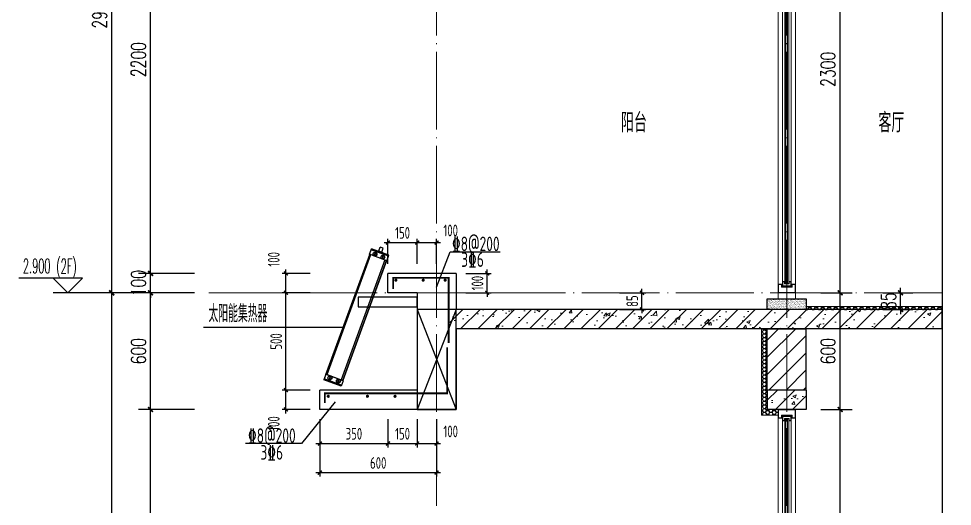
# Model space of a CAD drawing. Extents: x -1712635 to -854203, y -534641 to -21985.
# Drawn here: x -998730 to -993931, y -162089 to -159580 of the extents above; entities that cross this region are included whole.
import ezdxf

# ---------------------------------------------------------------- set-up
doc = ezdxf.new("R2010")
doc.units = 0
doc.header["$LTSCALE"] = 1000
doc.linetypes.add('DOTE', pattern=[2.42, 2, -0.2, 0.02, -0.2])
doc.layers.get('0').update_dxf_attribs({"linetype": 'CONTINUOUS'})
doc.layers.get('Defpoints').update_dxf_attribs({"linetype": 'CONTINUOUS'})
for name, color, linetype in [('DIM', 2, 'CONTINUOUS'), ('DIM_ELEV', 3, 'CONTINUOUS'), ('DIM_IDEN', 67, 'CONTINUOUS'), ('DIM_SYMB', 3, 'CONTINUOUS'), ('PUB_DIM', 3, 'CONTINUOUS'), ('PUB_TEXT', 2, 'CONTINUOUS'), ('REIN', 6, 'CONTINUOUS'), ('S-大样-砼线', 7, 'CONTINUOUS'), ('S-引出线', 40, 'CONTINUOUS'), ('TEXT', 2, 'CONTINUOUS'), ('WALL', 2, 'CONTINUOUS'), ('实线层', 7, 'CONTINUOUS'), ('立面-看线', 251, 'CONTINUOUS')]:
    doc.layers.add(name, color=color, linetype=linetype)
for name, color, linetype, lineweight in [('DOTE', 19, 'DOTE', 9), ('PUB_HATCH', 8, 'CONTINUOUS', 9), ('S_WINDOW', 144, 'CONTINUOUS', 15), ('细细', 250, 'CONTINUOUS', 0)]:
    doc.layers.add(name, color=color, linetype=linetype, lineweight=lineweight)
doc.styles.add('_TCH_DIM', font='SIMPLEX.shx', dxfattribs={"width": 0.7, "bigfont": 'GBCBIG.shx'})
doc.styles.add('_TCH_DIM_T3', font='SIMPLEX', dxfattribs={"width": 0.705882, "bigfont": 'GBCBIG'})
doc.styles.add('DIM_FONT_T3', font='SIMPLEX', dxfattribs={"width": 0.705882, "bigfont": 'GBCBIG'})
doc.styles.add('TSSD_DIMENSION', font='Tssdeng.shx', dxfattribs={"width": 0.7, "bigfont": 'tssdchn.shx'})
doc.styles.add('TSSD_REIN', font='tssdeng.shx', dxfattribs={"width": 0.7, "height": 300, "bigfont": 'tssdchn.shx'})
doc.dimstyles.new('_TCH_ARCH&&25', dxfattribs={"dimtxt": 74.375, "dimasz": 25, "dimexe": 62.5, "dimexo": 75, "dimgap": 25, "dimtad": 1, "dimdec": 0, "dimzin": 0, "dimdsep": 46, "dimtxsty": '_TCH_DIM_T3', "dimblk": 'ARCHTICK', "dimcen": 0.09, "dimclrt": 7, "dimazin": 0, "dimtfac": 1, "dimtdec": 0, "dimtix": 1, "dimtmove": 2, "dimatfit": 3, "dimldrblk": 'ARCHTICK', "dimfxl": 0, "dimtolj": 1, "dimtzin": 0, "dimarcsym": 0})
doc.dimstyles.new('TSSD_20_20', dxfattribs={"dimtxt": 60, "dimasz": 20, "dimexe": 20, "dimexo": 50, "dimgap": 20, "dimtad": 1, "dimdec": 0, "dimzin": 0, "dimdsep": 46, "dimtxsty": 'TSSD_DIMENSION', "dimblk": 'ARCHTICK', "dimblk1": 'ARCHTICK', "dimblk2": 'ARCHTICK', "dimcen": 0, "dimdle": 20, "dimclrt": 7, "dimadec": 0, "dimazin": 0, "dimtfac": 1, "dimtdec": 0, "dimtix": 1, "dimtmove": 2, "dimatfit": 3, "dimfxl": 0, "dimtolj": 1, "dimtzin": 0, "dimarcsym": 0})
pattern_1 = [(315, (145053.3697, 680712.4302), (-1.76776695, -1.76776695), []), (315, (145054.5482, 680712.4302), (-1.76776695, -1.76776695), [])]
pattern_2 = [(315, (145053.3697, 678374.192), (-1.76776695, -1.76776695), []), (315, (145054.5482, 678374.192), (-1.76776695, -1.76776695), [])]
pattern_3 = [(45, (-1569657.01, 4552.52), (-44.194174, 44.194174), []), (50, (-1569657.01, 4552.52), (179.315046, -15.688034), [18.75, -206.25]), (355, (-1569657.01, 4552.52), (-34.687833, 188.048033), [15, -165]), (100.4514, (-1569642.07, 4551.21), (144.627345, 172.359886), [15.93505, -175.28553]), (46.1842, (-1569657, 4602.52), (266.81026, -41.37975), [28.125, -309.375]), (96.6356, (-1569634.78, 4599.07), (233.66568, 243.52947), [23.90257, -262.92825]), (351.1842, (-1569657, 4602.52), (233.66549, 243.52965), [22.5, -247.5]), (21, (-1569632.01, 4590.02), (149.226763, -100.654723), [18.75, -206.25]), (326, (-1569632.01, 4590.02), (60.828833, 181.28751), [15, -165]), (71.4514, (-1569619.58, 4581.63), (210.055657, 80.632624), [15.93505, -175.28553]), (37.5, (-1569657.01, 4552.52), (3.039964, 83.2234635), [0, -163, 0, -167.5, 0, -165.625]), (7.5, (-1569657.01, 4552.52), (65.767384, 98.602928), [0, -95.5, 0, -159.25, 0, -63.125]), (327.5, (-1569712.76, 4552.52), (133.455609, -5.638718), [0, -62.5, 0, -195, 0, -258.75]), (317.5, (-1569737.76, 4552.52), (145.796542, 25.026246), [0, -81.25, 0, -129.5, 0, -183.75])]

# ---------------------------------------------------------------- blocks, each defined once
blk = doc.blocks.new('afzdfsregf')
at = {"layer": '细细'}
h = blk.add_hatch(dxfattribs=at)
h.set_pattern_fill('金属', color=256, style=0)
h.set_pattern_definition(pattern_1)
h.paths.add_polyline_path([(221063.8, 608913.8), (221043.8, 608913.8), (221043.8, 608927.3), (220993.8, 608927.3), (220993.8, 608913.8), (220973.8, 608913.8), (220973.8, 608958.8), (221063.8, 608958.8)])
h.paths.add_polyline_path([(221045.8, 608929.3), (221045.8, 608915.8), (221061.8, 608915.8), (221061.8, 608956.8), (220975.8, 608956.8), (220975.8, 608915.8), (220991.8, 608915.8), (220991.8, 608929.3)], flags=16)
h = blk.add_hatch(dxfattribs=at)
h.set_pattern_fill('金属', color=256, style=0)
h.set_pattern_definition(pattern_1)
h.paths.add_polyline_path([(220996.3, 608925.3), (220996.3, 608900.3), (221008.3, 608900.3), (221008.3, 608910.3), (221029.3, 608910.3), (221029.3, 608900.3), (221041.3, 608900.3), (221041.3, 608925.3)])
h.paths.add_polyline_path([(221039.3, 608923.3), (221039.3, 608902.3), (221031.3, 608902.3), (221031.3, 608912.3), (221006.3, 608912.3), (221006.3, 608902.3), (220998.3, 608902.3), (220998.3, 608923.3)], flags=16)
h = blk.add_hatch(color=256, dxfattribs=at)
edge = h.paths.add_edge_path()
edge.add_line((221023.3, 608910.3), (221023.3, 608898.3))
edge.add_arc((221018.8, 608890), 9.44, 61.5175, 118.4825)
edge.add_line((221014.3, 608898.3), (221014.3, 608910.3))
edge.add_arc((221018.8, 608918.6), 9.44, 241.5175, 298.4825)
h = blk.add_hatch(color=256, dxfattribs=at)
edge = h.paths.add_edge_path()
edge.add_line((221023.3, 606707.3), (221023.3, 606719.3))
edge.add_arc((221018.8, 606727.6), 9.44, 241.5175, 298.4825, ccw=False)
edge.add_line((221014.3, 606719.3), (221014.3, 606707.3))
edge.add_arc((221018.8, 606699), 9.44, 61.5175, 118.4825, ccw=False)
h = blk.add_hatch(dxfattribs=at)
h.set_pattern_fill('金属', color=256, style=0)
h.set_pattern_definition(pattern_2)
h.paths.add_polyline_path([(221063.8, 606703.8), (221043.8, 606703.8), (221043.8, 606690.3), (220993.8, 606690.3), (220993.8, 606703.8), (220973.8, 606703.8), (220973.8, 606658.8), (221063.8, 606658.8)])
h.paths.add_polyline_path([(221045.8, 606688.3), (221045.8, 606701.8), (221061.8, 606701.8), (221061.8, 606660.8), (220975.8, 606660.8), (220975.8, 606701.8), (220991.8, 606701.8), (220991.8, 606688.3)], flags=16)
h = blk.add_hatch(dxfattribs=at)
h.set_pattern_fill('金属', color=256, style=0)
h.set_pattern_definition(pattern_2)
h.paths.add_polyline_path([(220996.3, 606692.3), (220996.3, 606717.3), (221008.3, 606717.3), (221008.3, 606707.3), (221029.3, 606707.3), (221029.3, 606717.3), (221041.3, 606717.3), (221041.3, 606692.3)])
h.paths.add_polyline_path([(221039.3, 606694.3), (221039.3, 606715.3), (221031.3, 606715.3), (221031.3, 606705.3), (221006.3, 606705.3), (221006.3, 606715.3), (220998.3, 606715.3), (220998.3, 606694.3)], flags=16)
at = {"layer": 'S_WINDOW'}
for p, q in [((220973.8, 606703.8), (220973.8, 608913.8)), ((220996.3, 606717.3), (220996.3, 608900.3)), ((221041.3, 606717.3), (221041.3, 608900.3)), ((221063.8, 606703.8), (221063.8, 608913.8))]:
    blk.add_line(p, q, dxfattribs=at)
for points in [[(220973.8, 608958.8), (220973.8, 608913.8), (220993.8, 608913.8), (220993.8, 608927.3), (221043.8, 608927.3), (221043.8, 608913.8), (221063.8, 608913.8), (221063.8, 608958.8)], [(220975.8, 608956.8), (220975.8, 608915.8), (220991.8, 608915.8), (220991.8, 608929.3), (221045.8, 608929.3), (221045.8, 608915.8), (221061.8, 608915.8), (221061.8, 608956.8)], [(220996.3, 608925.3), (220996.3, 608900.3), (221008.3, 608900.3), (221008.3, 608910.3), (221029.3, 608910.3), (221029.3, 608900.3), (221041.3, 608900.3), (221041.3, 608925.3)], [(220998.3, 608923.3), (220998.3, 608902.3), (221006.3, 608902.3), (221006.3, 608912.3), (221031.3, 608912.3), (221031.3, 608902.3), (221039.3, 608902.3), (221039.3, 608923.3)], [(220973.8, 606658.8), (220973.8, 606703.8), (220993.8, 606703.8), (220993.8, 606690.3), (221043.8, 606690.3), (221043.8, 606703.8), (221063.8, 606703.8), (221063.8, 606658.8)], [(220975.8, 606660.8), (220975.8, 606701.8), (220991.8, 606701.8), (220991.8, 606688.3), (221045.8, 606688.3), (221045.8, 606701.8), (221061.8, 606701.8), (221061.8, 606660.8)], [(220996.3, 606692.3), (220996.3, 606717.3), (221008.3, 606717.3), (221008.3, 606707.3), (221029.3, 606707.3), (221029.3, 606717.3), (221041.3, 606717.3), (221041.3, 606692.3)], [(220998.3, 606694.3), (220998.3, 606715.3), (221006.3, 606715.3), (221006.3, 606705.3), (221031.3, 606705.3), (221031.3, 606715.3), (221039.3, 606715.3), (221039.3, 606694.3)]]:
    blk.add_lwpolyline(points, close=True, dxfattribs=at)
at = {"layer": '细细'}
for points in [[(221008.3, 608900.3), (221008.3, 606717.3)], [(221014.3, 606719.3), (221014.3, 608910.3)], [(221023.3, 606719.3), (221023.3, 608910.3)], [(221029.3, 608900.3), (221029.3, 606717.3)]]:
    blk.add_lwpolyline(points, dxfattribs=at)
for points in [[(221023.3, 608910.3), (221023.3, 608898.3, 0.253805), (221014.3, 608898.3), (221014.3, 608910.3, 0.253805)], [(221023.3, 606707.3), (221023.3, 606719.3, -0.253805), (221014.3, 606719.3), (221014.3, 606707.3, -0.253805)]]:
    blk.add_lwpolyline(points, format="xyb", close=True, dxfattribs=at)
blk = doc.blocks.new('_ArchTick')
at = {"color": 0, "const_width": 0.35}
blk.add_lwpolyline([(-0.5, -0.5), (0.5, 0.5)], dxfattribs=at)
blk = doc.blocks.new('*D2858')
at = {"layer": 'Defpoints', "color": 0}
for p in [(-994681.8, -161590.5), (-994507.9, -161590.5), (-994681.8, -163890.5)]:
    blk.add_point(p, dxfattribs=at)
at = {"layer": 'PUB_DIM', "color": 0, "lineweight": -2}
for p, q in [((-994606.8, -161590.5), (-994445.4, -161590.5)), ((-994507.9, -163890.5), (-994507.9, -161590.5)), ((-994606.8, -163890.5), (-994445.4, -163890.5))]:
    blk.add_line(p, q, dxfattribs=at)
at = {"layer": 'PUB_DIM', "color": 0, "lineweight": -2, "xscale": 25, "yscale": 25, "zscale": 25}
for p, rotation in [((-994507.9, -161590.5), 90), ((-994507.9, -163890.5), 270)]:
    blk.add_blockref('_ArchTick', p, dxfattribs=dict(at, rotation=rotation))
at = {"layer": 'PUB_DIM', "color": 7, "insert": (-994570, -162740.5), "char_height": 74.38, "attachment_point": 5, "rotation": 90, "style": '_TCH_DIM_T3'}
blk.add_mtext('\\A1;2300', dxfattribs=at)
blk = doc.blocks.new('*D2862')
at = {"layer": 'Defpoints', "color": 0}
for p in [(-998052, -161590.5), (-997752, -161590.5), (-997752, -163290.5)]:
    blk.add_point(p, dxfattribs=at)
at = {"layer": 'PUB_DIM', "color": 0, "lineweight": -2}
for p, q in [((-997827, -161590.5), (-998114.5, -161590.5)), ((-998052, -163290.5), (-998052, -161590.5)), ((-997827, -163290.5), (-998114.5, -163290.5))]:
    blk.add_line(p, q, dxfattribs=at)
at = {"layer": 'PUB_DIM', "color": 0, "lineweight": -2, "xscale": 25, "yscale": 25, "zscale": 25}
for p, rotation in [((-998052, -161590.5), 90), ((-998052, -163290.5), 270)]:
    blk.add_blockref('_ArchTick', p, dxfattribs=dict(at, rotation=rotation))
at = {"layer": 'PUB_DIM', "color": 7, "insert": (-998114.2, -162440.5), "char_height": 74.38, "attachment_point": 5, "rotation": 90, "style": '_TCH_DIM_T3'}
blk.add_mtext('\\A1;1700', dxfattribs=at)
blk = doc.blocks.new('*D2864')
at = {"layer": 'Defpoints', "color": 0}
for p in [(-998252, -160990.5), (-997752, -160990.5), (-997752, -163890.5)]:
    blk.add_point(p, dxfattribs=at)
at = {"layer": 'PUB_DIM', "color": 0, "lineweight": -2}
for p, q in [((-997827, -160990.5), (-998314.5, -160990.5)), ((-998252, -163890.5), (-998252, -160990.5)), ((-997827, -163890.5), (-998314.5, -163890.5))]:
    blk.add_line(p, q, dxfattribs=at)
at = {"layer": 'PUB_DIM', "color": 0, "lineweight": -2, "xscale": 25, "yscale": 25, "zscale": 25}
for p, rotation in [((-998252, -160990.5), 90), ((-998252, -163890.5), 270)]:
    blk.add_blockref('_ArchTick', p, dxfattribs=dict(at, rotation=rotation))
at = {"layer": 'PUB_DIM', "color": 7, "insert": (-998314.2, -162440.5), "char_height": 74.38, "attachment_point": 5, "rotation": 90, "style": '_TCH_DIM_T3'}
blk.add_mtext('\\A1;2900', dxfattribs=at)
blk = doc.blocks.new('A$C01192DFB')
at = {"layer": '实线层', "color": 5}
for p, q in [((-245.2, 221), (-235.1, 248.7)), ((-244.8, 220.8), (-234.5, 249)), ((-146.5, 211.5), (-236.8, 244.3)), ((-146.9, 212), (-236.2, 244.4)), ((-235.1, 248.7), (-234.7, 248.5)), ((-145.3, 216.4), (-234.6, 248.9)), ((-145.2, 216.5), (-234.5, 249)), ((-196.4, 238.3), (-189.3, 257.6)), ((-174.3, 252.1), (-189.3, 257.6)), ((-181.3, 232.8), (-174.3, 252.1)), ((-468.5, -396.9), (-243.8, 220.5)), ((-243.5, 220.4), (-468.2, -397)), ((-467.7, -397.2), (-243, 220.2)), ((-240, 219.1), (-464.7, -398.3)), ((-239.5, 218.9), (-464.2, -398.5)), ((-166, 192.2), (-390.7, -425.2)), ((-165.7, 192), (-390.4, -425.3)), ((-155, 188.2), (-245.2, 221)), ((-219.7, 220.8), (-218.7, 223.5)), ((-217.8, 218.6), (-219.7, 220.8)), ((-219.4, 214.4), (-214.3, 228.2)), ((-218.7, 223.5), (-215.9, 224)), ((-215, 219.1), (-217.8, 218.6)), ((-215.9, 224), (-214, 221.8)), ((-214, 221.8), (-215, 219.1)), ((-196.4, 238.3), (-203, 237.5)), ((-176.7, 228), (-203, 237.5)), ((-196.4, 238.3), (-181.3, 232.8)), ((-181.3, 232.8), (-176.7, 228)), ((-179.3, 206.1), (-178.4, 208.8)), ((-177.5, 203.9), (-179.3, 206.1)), ((-179, 199.7), (-174, 213.5)), ((-178.4, 208.8), (-175.5, 209.3)), ((-174.6, 204.4), (-177.5, 203.9)), ((-175.5, 209.3), (-173.7, 207.1)), ((-173.7, 207.1), (-174.6, 204.4)), ((-155.5, 188.3), (-145.2, 216.5)), ((-155, 188.2), (-144.9, 215.9)), ((-144.9, 215.9), (-145.4, 216)), ((-381.9, -428.4), (-157.2, 189)), ((-156.8, 188.8), (-381.5, -428.6)), ((-381.1, -428.7), (-156.4, 188.7)), ((-469.9, -396.4), (-480, -424.1)), ((-480, -424.1), (-479.6, -424.3)), ((-469.5, -396.6), (-479.7, -424.8)), ((-390.4, -457.1), (-479.7, -424.6)), ((-390.5, -457.2), (-479.7, -424.8)), ((-388.2, -452.5), (-478.4, -419.7)), ((-388.8, -452.7), (-478.1, -420.2)), ((-379.7, -429.2), (-469.9, -396.4)), ((-379.7, -429.2), (-468, -397.1)), ((-450.2, -412.7), (-451.2, -415.4)), ((-451.2, -415.4), (-449.4, -417.6)), ((-445.9, -408), (-450.9, -421.8)), ((-447.4, -412.2), (-450.2, -412.7)), ((-449.4, -417.6), (-446.5, -417.1)), ((-445.5, -414.4), (-447.4, -412.2)), ((-446.5, -417.1), (-445.5, -414.4)), ((-406.6, -428.6), (-407.6, -431.3)), ((-407.6, -431.3), (-405.7, -433.5)), ((-402.2, -423.9), (-407.2, -437.7)), ((-403.7, -428.1), (-406.6, -428.6)), ((-401.9, -430.3), (-403.7, -428.1)), ((-402.9, -433), (-401.9, -430.3)), ((-380.2, -429.1), (-390.5, -457.2)), ((-379.7, -429.2), (-389.8, -456.9)), ((-405.7, -433.5), (-402.9, -433)), ((-389.8, -456.9), (-390.3, -456.8))]:
    blk.add_line(p, q, dxfattribs=at)
for points in [[(-236.8, 244.3), (-236.7, 244.4), (-236.5, 244.5), (-236.4, 244.5), (-236.2, 244.4)], [(-146.5, 211.5), (-146.5, 211.6), (-146.6, 211.7), (-146.7, 211.9), (-146.9, 212)], [(-478.4, -419.7), (-478.4, -419.8), (-478.4, -420), (-478.2, -420.1), (-478.1, -420.2)], [(-388.2, -452.5), (-388.3, -452.6), (-388.4, -452.7), (-388.6, -452.7), (-388.8, -452.7)]]:
    blk.add_lwpolyline(points, dxfattribs=at)
blk.add_lwpolyline([(0, 0), (-302.4, 0), (-302.4, -49.7), (0, -49.7)], close=True, dxfattribs=at)
for centre, radius in [((-216.8, 221.3), 10), ((-216.8, 221.3), 9.5), ((-176.5, 206.6), 10), ((-176.5, 206.6), 9.5), ((-448.4, -414.9), 10), ((-448.4, -414.9), 9.5), ((-404.7, -430.8), 10), ((-404.7, -430.8), 9.5)]:
    blk.add_circle(centre, radius, dxfattribs=at)
for centre, start, end in [((-234.7, 248.5), 70, 160), ((-145.4, 216), 340, 70), ((-479.6, -424.3), 160, 250), ((-390.3, -456.8), 250, 340)]:
    blk.add_arc(centre, 0.5, start, end, dxfattribs=at)
blk = doc.blocks.new('*D3040')
at = {"layer": 'Defpoints', "color": 0}
for p in [(-994681.8, -160990.5), (-994507.9, -160990.5), (-994681.8, -161590.5)]:
    blk.add_point(p, dxfattribs=at)
at = {"layer": 'PUB_DIM', "color": 0, "lineweight": -2}
for p, q in [((-994606.8, -160990.5), (-994445.4, -160990.5)), ((-994507.9, -161590.5), (-994507.9, -160990.5)), ((-994606.8, -161590.5), (-994445.4, -161590.5))]:
    blk.add_line(p, q, dxfattribs=at)
at = {"layer": 'PUB_DIM', "color": 0, "lineweight": -2, "xscale": 25, "yscale": 25, "zscale": 25}
for p, rotation in [((-994507.9, -160990.5), 90), ((-994507.9, -161590.5), 270)]:
    blk.add_blockref('_ArchTick', p, dxfattribs=dict(at, rotation=rotation))
at = {"layer": 'PUB_DIM', "color": 7, "insert": (-994570, -161290.5), "char_height": 74.38, "attachment_point": 5, "rotation": 90, "style": '_TCH_DIM_T3'}
blk.add_mtext('\\A1;600', dxfattribs=at)
blk = doc.blocks.new('*D3041')
at = {"layer": 'Defpoints', "color": 0}
for p in [(-994681.8, -158690.5), (-994507.9, -158690.5), (-994681.8, -160990.5)]:
    blk.add_point(p, dxfattribs=at)
at = {"layer": 'PUB_DIM', "color": 0, "lineweight": -2}
for p, q in [((-994606.8, -158690.5), (-994445.4, -158690.5)), ((-994507.9, -160990.5), (-994507.9, -158690.5)), ((-994606.8, -160990.5), (-994445.4, -160990.5))]:
    blk.add_line(p, q, dxfattribs=at)
at = {"layer": 'PUB_DIM', "color": 0, "lineweight": -2, "xscale": 25, "yscale": 25, "zscale": 25}
for p, rotation in [((-994507.9, -158690.5), 90), ((-994507.9, -160990.5), 270)]:
    blk.add_blockref('_ArchTick', p, dxfattribs=dict(at, rotation=rotation))
at = {"layer": 'PUB_DIM', "color": 7, "insert": (-994570, -159840.5), "char_height": 74.38, "attachment_point": 5, "rotation": 90, "style": '_TCH_DIM_T3'}
blk.add_mtext('\\A1;2300', dxfattribs=at)
blk = doc.blocks.new('*D3057')
at = {"layer": 'Defpoints', "color": 0}
for p in [(-997181.8, -161590.5), (-996581.8, -161590.5), (-996581.8, -161915.6)]:
    blk.add_point(p, dxfattribs=at)
at = {"layer": 'DIM', "color": 0, "lineweight": -2}
for p, q in [((-997181.8, -161640.5), (-997181.8, -161935.6)), ((-996581.8, -161640.5), (-996581.8, -161935.6)), ((-997201.8, -161915.6), (-996561.8, -161915.6))]:
    blk.add_line(p, q, dxfattribs=at)
at = {"layer": 'DIM', "color": 0, "lineweight": -2, "xscale": 20, "yscale": 20, "zscale": 20, "rotation": 180}
blk.add_blockref('_ArchTick', (-997181.8, -161915.6), dxfattribs=at)
at = {"layer": 'DIM', "color": 0, "lineweight": -2, "xscale": 20, "yscale": 20, "zscale": 20}
blk.add_blockref('_ArchTick', (-996581.8, -161915.6), dxfattribs=at)
at = {"layer": 'DIM', "color": 7, "insert": (-996881.8, -161865.6), "char_height": 60, "attachment_point": 5, "style": 'TSSD_DIMENSION'}
blk.add_mtext('\\A1;600', dxfattribs=at)
blk = doc.blocks.new('*D3058')
at = {"layer": 'Defpoints', "color": 0}
for p in [(-997181.8, -161590.5), (-996831.8, -161590.5), (-996831.8, -161765.6)]:
    blk.add_point(p, dxfattribs=at)
at = {"layer": 'DIM', "color": 0, "lineweight": -2}
for p, q in [((-997181.8, -161640.5), (-997181.8, -161785.6)), ((-996831.8, -161640.5), (-996831.8, -161785.6)), ((-997201.8, -161765.6), (-996811.8, -161765.6))]:
    blk.add_line(p, q, dxfattribs=at)
at = {"layer": 'DIM', "color": 0, "lineweight": -2, "xscale": 20, "yscale": 20, "zscale": 20, "rotation": 180}
blk.add_blockref('_ArchTick', (-997181.8, -161765.6), dxfattribs=at)
at = {"layer": 'DIM', "color": 0, "lineweight": -2, "xscale": 20, "yscale": 20, "zscale": 20}
blk.add_blockref('_ArchTick', (-996831.8, -161765.6), dxfattribs=at)
at = {"layer": 'DIM', "color": 7, "insert": (-997006.8, -161715.6), "char_height": 60, "attachment_point": 5, "style": 'TSSD_DIMENSION'}
blk.add_mtext('\\A1;350', dxfattribs=at)
blk = doc.blocks.new('*D3059')
at = {"layer": 'Defpoints', "color": 0}
for p in [(-996831.8, -161590.5), (-996681.8, -161590.5), (-996681.8, -161765.6)]:
    blk.add_point(p, dxfattribs=at)
at = {"layer": 'DIM', "color": 0, "lineweight": -2}
for p, q in [((-996831.8, -161640.5), (-996831.8, -161785.6)), ((-996681.8, -161640.5), (-996681.8, -161785.6)), ((-996851.8, -161765.6), (-996661.8, -161765.6))]:
    blk.add_line(p, q, dxfattribs=at)
at = {"layer": 'DIM', "color": 0, "lineweight": -2, "xscale": 20, "yscale": 20, "zscale": 20, "rotation": 180}
blk.add_blockref('_ArchTick', (-996831.8, -161765.6), dxfattribs=at)
at = {"layer": 'DIM', "color": 0, "lineweight": -2, "xscale": 20, "yscale": 20, "zscale": 20}
blk.add_blockref('_ArchTick', (-996681.8, -161765.6), dxfattribs=at)
at = {"layer": 'DIM', "color": 7, "insert": (-996756.8, -161715.6), "char_height": 60, "attachment_point": 5, "style": 'TSSD_DIMENSION'}
blk.add_mtext('\\A1;150', dxfattribs=at)
blk = doc.blocks.new('*D3060')
at = {"layer": 'Defpoints', "color": 0}
for p in [(-996681.8, -161590.5), (-996581.8, -161590.5), (-996581.8, -161765.6)]:
    blk.add_point(p, dxfattribs=at)
at = {"layer": 'DIM', "color": 0, "lineweight": -2}
for p, q in [((-996681.8, -161640.5), (-996681.8, -161785.6)), ((-996581.8, -161640.5), (-996581.8, -161785.6)), ((-996701.8, -161765.6), (-996561.8, -161765.6))]:
    blk.add_line(p, q, dxfattribs=at)
at = {"layer": 'DIM', "color": 0, "lineweight": -2, "xscale": 20, "yscale": 20, "zscale": 20, "rotation": 180}
blk.add_blockref('_ArchTick', (-996681.8, -161765.6), dxfattribs=at)
at = {"layer": 'DIM', "color": 0, "lineweight": -2, "xscale": 20, "yscale": 20, "zscale": 20}
blk.add_blockref('_ArchTick', (-996581.8, -161765.6), dxfattribs=at)
at = {"layer": 'DIM', "color": 7, "insert": (-996509.4, -161703.4), "char_height": 60, "attachment_point": 5, "style": 'TSSD_DIMENSION'}
blk.add_mtext('\\A1;100', dxfattribs=at)
blk = doc.blocks.new('*D3061')
at = {"layer": 'Defpoints', "color": 0}
for p in [(-995692, -160990.5), (-995526, -160990.5), (-995692, -161075.5)]:
    blk.add_point(p, dxfattribs=at)
at = {"layer": 'DIM', "color": 0, "lineweight": -2}
for p, q in [((-995642, -160990.5), (-995506, -160990.5)), ((-995526, -160990.5), (-995526, -160970.5)), ((-995526, -161075.5), (-995526, -160990.5)), ((-995642, -161075.5), (-995506, -161075.5)), ((-995526, -161075.5), (-995526, -161095.5))]:
    blk.add_line(p, q, dxfattribs=at)
at = {"layer": 'DIM', "color": 0, "lineweight": -2, "xscale": 20, "yscale": 20, "zscale": 20}
for p, rotation in [((-995526, -160990.5), 270), ((-995526, -161075.5), 90)]:
    blk.add_blockref('_ArchTick', p, dxfattribs=dict(at, rotation=rotation))
at = {"layer": 'DIM', "color": 7, "insert": (-995576, -161033), "char_height": 60, "attachment_point": 5, "rotation": 90, "style": 'TSSD_DIMENSION'}
blk.add_mtext('\\A1;85', dxfattribs=at)
blk = doc.blocks.new('*D3062')
at = {"layer": 'Defpoints', "color": 0}
for p in [(-994362.9, -160990.5), (-994196.9, -160990.5), (-994362.9, -161075.5)]:
    blk.add_point(p, dxfattribs=at)
at = {"layer": 'PUB_DIM', "color": 0, "lineweight": -2}
for p, q in [((-994196.9, -160990.5), (-994196.9, -160965.5)), ((-994287.9, -160990.5), (-994134.4, -160990.5)), ((-994196.9, -161075.5), (-994196.9, -160990.5)), ((-994287.9, -161075.5), (-994134.4, -161075.5)), ((-994196.9, -161075.5), (-994196.9, -161100.5))]:
    blk.add_line(p, q, dxfattribs=at)
at = {"layer": 'PUB_DIM', "color": 0, "lineweight": -2, "xscale": 25, "yscale": 25, "zscale": 25}
for p, rotation in [((-994196.9, -160990.5), 270), ((-994196.9, -161075.5), 90)]:
    blk.add_blockref('_ArchTick', p, dxfattribs=dict(at, rotation=rotation))
at = {"layer": 'PUB_DIM', "color": 7, "insert": (-994259.1, -161033), "char_height": 74.38, "attachment_point": 5, "rotation": 90, "style": '_TCH_DIM_T3'}
blk.add_mtext('\\A1;85', dxfattribs=at)
blk = doc.blocks.new('*D3063')
at = {"layer": 'Defpoints', "color": 0}
for p in [(-996681.8, -160731.9), (-996831.8, -160890.5), (-996681.8, -160890.5)]:
    blk.add_point(p, dxfattribs=at)
at = {"layer": 'DIM', "color": 0, "lineweight": -2}
for p, q in [((-996831.8, -160840.5), (-996831.8, -160711.9)), ((-996681.8, -160840.5), (-996681.8, -160711.9)), ((-996851.8, -160731.9), (-996661.8, -160731.9))]:
    blk.add_line(p, q, dxfattribs=at)
at = {"layer": 'DIM', "color": 0, "lineweight": -2, "xscale": 20, "yscale": 20, "zscale": 20, "rotation": 180}
blk.add_blockref('_ArchTick', (-996831.8, -160731.9), dxfattribs=at)
at = {"layer": 'DIM', "color": 0, "lineweight": -2, "xscale": 20, "yscale": 20, "zscale": 20}
blk.add_blockref('_ArchTick', (-996681.8, -160731.9), dxfattribs=at)
at = {"layer": 'DIM', "color": 7, "insert": (-996756.8, -160681.9), "char_height": 60, "attachment_point": 5, "style": 'TSSD_DIMENSION'}
blk.add_mtext('\\A1;150', dxfattribs=at)
blk = doc.blocks.new('*D3064')
at = {"layer": 'Defpoints', "color": 0}
for p in [(-996581.8, -160731.9), (-996681.8, -160890.5), (-996581.8, -160890.5)]:
    blk.add_point(p, dxfattribs=at)
at = {"layer": 'DIM', "color": 0, "lineweight": -2}
for p, q in [((-996681.8, -160840.5), (-996681.8, -160711.9)), ((-996581.8, -160840.5), (-996581.8, -160711.9)), ((-996701.8, -160731.9), (-996561.8, -160731.9))]:
    blk.add_line(p, q, dxfattribs=at)
at = {"layer": 'DIM', "color": 0, "lineweight": -2, "xscale": 20, "yscale": 20, "zscale": 20, "rotation": 180}
blk.add_blockref('_ArchTick', (-996681.8, -160731.9), dxfattribs=at)
at = {"layer": 'DIM', "color": 0, "lineweight": -2, "xscale": 20, "yscale": 20, "zscale": 20}
blk.add_blockref('_ArchTick', (-996581.8, -160731.9), dxfattribs=at)
at = {"layer": 'DIM', "color": 7, "insert": (-996509.4, -160669.7), "char_height": 60, "attachment_point": 5, "style": 'TSSD_DIMENSION'}
blk.add_mtext('\\A1;100', dxfattribs=at)
blk = doc.blocks.new('*D3065')
at = {"layer": 'Defpoints', "color": 0}
for p in [(-996481.8, -160890.5), (-996321.8, -160890.5), (-996481.8, -160990.5)]:
    blk.add_point(p, dxfattribs=at)
at = {"layer": 'DIM', "color": 0, "lineweight": -2}
for p, q in [((-996431.8, -160890.5), (-996301.8, -160890.5)), ((-996321.8, -160890.5), (-996321.8, -160870.5)), ((-996321.8, -160990.5), (-996321.8, -160890.5)), ((-996431.8, -160990.5), (-996301.8, -160990.5)), ((-996321.8, -160990.5), (-996321.8, -161010.5))]:
    blk.add_line(p, q, dxfattribs=at)
at = {"layer": 'DIM', "color": 0, "lineweight": -2, "xscale": 20, "yscale": 20, "zscale": 20}
for p, rotation in [((-996321.8, -160890.5), 270), ((-996321.8, -160990.5), 90)]:
    blk.add_blockref('_ArchTick', p, dxfattribs=dict(at, rotation=rotation))
at = {"layer": 'DIM', "color": 7, "insert": (-996371.8, -160940.5), "char_height": 60, "attachment_point": 5, "rotation": 90, "style": 'TSSD_DIMENSION'}
blk.add_mtext('\\A1;100', dxfattribs=at)
blk = doc.blocks.new('*D3066')
at = {"layer": 'Defpoints', "color": 0}
for p in [(-997356.4, -160890.5), (-997181.8, -160890.5), (-997181.8, -160990.5)]:
    blk.add_point(p, dxfattribs=at)
at = {"layer": 'DIM', "color": 0, "lineweight": -2}
for p, q in [((-997231.8, -160890.5), (-997376.4, -160890.5)), ((-997356.4, -161010.5), (-997356.4, -160870.5)), ((-997231.8, -160990.5), (-997376.4, -160990.5))]:
    blk.add_line(p, q, dxfattribs=at)
at = {"layer": 'DIM', "color": 0, "lineweight": -2, "xscale": 20, "yscale": 20, "zscale": 20}
for p, rotation in [((-997356.4, -160890.5), 90), ((-997356.4, -160990.5), 270)]:
    blk.add_blockref('_ArchTick', p, dxfattribs=dict(at, rotation=rotation))
at = {"layer": 'DIM', "color": 7, "insert": (-997418.6, -160818.1), "char_height": 60, "attachment_point": 5, "rotation": 90, "style": 'TSSD_DIMENSION'}
blk.add_mtext('\\A1;100', dxfattribs=at)
blk = doc.blocks.new('*D3067')
at = {"layer": 'Defpoints', "color": 0}
for p in [(-997356.4, -160990.5), (-997181.8, -160990.5), (-997181.8, -161490.5)]:
    blk.add_point(p, dxfattribs=at)
at = {"layer": 'DIM', "color": 0, "lineweight": -2}
for p, q in [((-997231.8, -160990.5), (-997376.4, -160990.5)), ((-997356.4, -161510.5), (-997356.4, -160970.5)), ((-997231.8, -161490.5), (-997376.4, -161490.5))]:
    blk.add_line(p, q, dxfattribs=at)
at = {"layer": 'DIM', "color": 0, "lineweight": -2, "xscale": 20, "yscale": 20, "zscale": 20}
for p, rotation in [((-997356.4, -160990.5), 90), ((-997356.4, -161490.5), 270)]:
    blk.add_blockref('_ArchTick', p, dxfattribs=dict(at, rotation=rotation))
at = {"layer": 'DIM', "color": 7, "insert": (-997406.4, -161240.5), "char_height": 60, "attachment_point": 5, "rotation": 90, "style": 'TSSD_DIMENSION'}
blk.add_mtext('\\A1;500', dxfattribs=at)
blk = doc.blocks.new('*D3068')
at = {"layer": 'Defpoints', "color": 0}
for p in [(-997356.4, -161490.5), (-997181.8, -161490.5), (-997181.8, -161590.5)]:
    blk.add_point(p, dxfattribs=at)
at = {"layer": 'DIM', "color": 0, "lineweight": -2}
for p, q in [((-997231.8, -161490.5), (-997376.4, -161490.5)), ((-997356.4, -161610.5), (-997356.4, -161470.5)), ((-997231.8, -161590.5), (-997376.4, -161590.5))]:
    blk.add_line(p, q, dxfattribs=at)
at = {"layer": 'DIM', "color": 0, "lineweight": -2, "xscale": 20, "yscale": 20, "zscale": 20}
for p, rotation in [((-997356.4, -161490.5), 90), ((-997356.4, -161590.5), 270)]:
    blk.add_blockref('_ArchTick', p, dxfattribs=dict(at, rotation=rotation))
at = {"layer": 'DIM', "color": 7, "insert": (-997418.6, -161662.9), "char_height": 60, "attachment_point": 5, "rotation": 90, "style": 'TSSD_DIMENSION'}
blk.add_mtext('\\A1;100', dxfattribs=at)
blk = doc.blocks.new('*D3105')
at = {"layer": 'Defpoints', "color": 0}
for p in [(-998052, -160990.5), (-997752, -160990.5), (-997752, -161590.5)]:
    blk.add_point(p, dxfattribs=at)
at = {"layer": 'PUB_DIM', "color": 0, "lineweight": -2}
for p, q in [((-997827, -160990.5), (-998114.5, -160990.5)), ((-998052, -161590.5), (-998052, -160990.5)), ((-997827, -161590.5), (-998114.5, -161590.5))]:
    blk.add_line(p, q, dxfattribs=at)
at = {"layer": 'PUB_DIM', "color": 0, "lineweight": -2, "xscale": 25, "yscale": 25, "zscale": 25}
for p, rotation in [((-998052, -160990.5), 90), ((-998052, -161590.5), 270)]:
    blk.add_blockref('_ArchTick', p, dxfattribs=dict(at, rotation=rotation))
at = {"layer": 'PUB_DIM', "color": 7, "insert": (-998114.2, -161290.5), "char_height": 74.38, "attachment_point": 5, "rotation": 90, "style": '_TCH_DIM_T3'}
blk.add_mtext('\\A1;600', dxfattribs=at)
blk = doc.blocks.new('*D3106')
at = {"layer": 'Defpoints', "color": 0}
for p in [(-998052, -160890.5), (-997752, -160890.5), (-997752, -160990.5)]:
    blk.add_point(p, dxfattribs=at)
at = {"layer": 'PUB_DIM', "color": 0, "lineweight": -2}
for p, q in [((-998052, -160890.5), (-998052, -160865.5)), ((-997827, -160890.5), (-998114.5, -160890.5)), ((-998052, -160990.5), (-998052, -160890.5)), ((-997827, -160990.5), (-998114.5, -160990.5)), ((-998052, -160990.5), (-998052, -161015.5))]:
    blk.add_line(p, q, dxfattribs=at)
at = {"layer": 'PUB_DIM', "color": 0, "lineweight": -2, "xscale": 25, "yscale": 25, "zscale": 25}
for p, rotation in [((-998052, -160890.5), 270), ((-998052, -160990.5), 90)]:
    blk.add_blockref('_ArchTick', p, dxfattribs=dict(at, rotation=rotation))
at = {"layer": 'PUB_DIM', "color": 7, "insert": (-998114.2, -160940.5), "char_height": 74.38, "attachment_point": 5, "rotation": 90, "style": '_TCH_DIM_T3'}
blk.add_mtext('\\A1;100', dxfattribs=at)
blk = doc.blocks.new('*D3107')
at = {"layer": 'Defpoints', "color": 0}
for p in [(-998052, -158690.5), (-997752, -158690.5), (-997752, -160890.5)]:
    blk.add_point(p, dxfattribs=at)
at = {"layer": 'PUB_DIM', "color": 0, "lineweight": -2}
for p, q in [((-997827, -158690.5), (-998114.5, -158690.5)), ((-998052, -160890.5), (-998052, -158690.5)), ((-997827, -160890.5), (-998114.5, -160890.5))]:
    blk.add_line(p, q, dxfattribs=at)
at = {"layer": 'PUB_DIM', "color": 0, "lineweight": -2, "xscale": 25, "yscale": 25, "zscale": 25}
for p, rotation in [((-998052, -158690.5), 90), ((-998052, -160890.5), 270)]:
    blk.add_blockref('_ArchTick', p, dxfattribs=dict(at, rotation=rotation))
at = {"layer": 'PUB_DIM', "color": 7, "insert": (-998114.2, -159790.5), "char_height": 74.38, "attachment_point": 5, "rotation": 90, "style": '_TCH_DIM_T3'}
blk.add_mtext('\\A1;2200', dxfattribs=at)
blk = doc.blocks.new('*D3122')
at = {"layer": 'Defpoints', "color": 0}
for p in [(-998252, -158090.5), (-997752, -158090.5), (-997752, -160990.5)]:
    blk.add_point(p, dxfattribs=at)
at = {"layer": 'PUB_DIM', "color": 0, "lineweight": -2}
for p, q in [((-997827, -158090.5), (-998314.5, -158090.5)), ((-998252, -160990.5), (-998252, -158090.5)), ((-997827, -160990.5), (-998314.5, -160990.5))]:
    blk.add_line(p, q, dxfattribs=at)
at = {"layer": 'PUB_DIM', "color": 0, "lineweight": -2, "xscale": 25, "yscale": 25, "zscale": 25}
for p, rotation in [((-998252, -158090.5), 90), ((-998252, -160990.5), 270)]:
    blk.add_blockref('_ArchTick', p, dxfattribs=dict(at, rotation=rotation))
at = {"layer": 'PUB_DIM', "color": 7, "insert": (-998314.2, -159540.5), "char_height": 74.38, "attachment_point": 5, "rotation": 90, "style": '_TCH_DIM_T3'}
blk.add_mtext('\\A1;2900', dxfattribs=at)
blk = doc.blocks.new('A$C6EAB53B2')
at = {"layer": 'REIN'}
blk.add_lwpolyline([(818.6, 871.6, 9, 9, 0), (818.6, 929.8, 9, 9, 0), (1104.4, 929.8, 9, 9, 0), (1104.4, 595.1, 9, 9, 0)], format="xyseb", dxfattribs=at)
at = {"layer": 'REIN', "const_width": 8}
for points in [[(829.1, 917.5, 1), (837.1, 917.5, 1)], [(969.6, 917.5, 1), (977.6, 917.5, 1)], [(1082.2, 917.5, 1), (1090.2, 917.5, 1)], [(481.4, 320.3, 1), (489.4, 320.3, 1)], [(682.9, 320.3, 1), (690.9, 320.3, 1)], [(824.6, 320.3, 1), (832.6, 320.3, 1)]]:
    blk.add_lwpolyline(points, format="xyb", close=True, dxfattribs=at)
at = {"layer": 'REIN', "const_width": 9}
blk.add_lwpolyline([(467.5, 285.1), (467.5, 335.4), (1096.1, 335.4), (1096.1, 572.3)], dxfattribs=at)
at = {"layer": 'S-大样-砼线'}
for p, q in [((942.2, 767.5), (1142.2, 252.5)), ((1142.2, 767.5), (942.2, 252.5))]:
    blk.add_line(p, q, dxfattribs=at)
blk.add_lwpolyline([(1142.2, 767.5), (942.2, 767.5), (942.2, 252.5), (1142.2, 252.5)], close=True, dxfattribs=at)
at = {"layer": 'S-引出线'}
for points in [[(1042.2, 882.2), (1112.8, 1064.4), (1369.8, 1064.4)], [(521.6, 291.2), (347.8, 77.8), (59.4, 77.8)]]:
    blk.add_lwpolyline(points, dxfattribs=at)
at = {"layer": 'TEXT', "style": 'TSSD_REIN', "width": 0.7}
for s, p in [('%%1328@200', (1121, 1067)), ('3%%1326', (1168.9, 986.1)), ('%%1328@200', (72.9, 80.4)), ('3%%1326', (136.7, -5.8))]:
    blk.add_text(s, height=75, rotation=0, dxfattribs=at).set_placement(p)
blk = doc.blocks.new('20210809.02270736')
at = {"layer": 'TEXT'}
blk.add_blockref('A$C6EAB53B2', (87095.1, 66580.9), dxfattribs=at)
blk = doc.blocks.new('20210902.15310664')
at = {"layer": 'DOTE', "color": 1, "linetype": 'DOTE', "ltscale": 0.2}
for p, q in [((85057.8, -133245.9), (85057.8, -113645.9)), ((86857.8, -133245.9), (86857.8, -113645.9)), ((87656.3, -129245.9), (83887.6, -129245.9))]:
    blk.add_line(p, q, dxfattribs=at)

msp = doc.modelspace()

# ---------------------------------------------------------------- hatches: boundary and pattern name
at = {"layer": 'PUB_HATCH'}
h = msp.add_hatch(dxfattribs=at)
h.set_pattern_fill('钢筋混凝土', color=256, scale=25, style=0)
h.set_pattern_definition(pattern_3)
h.paths.add_polyline_path([(-993983.3, -161075.52), (-996481.83, -161075.52), (-996548.5, -161108.85), (-996481.83, -161175.52), (-993983.3, -161175.52)])
h = msp.add_hatch(dxfattribs=at)
h.set_pattern_fill('普通砖', color=256, scale=25, style=0)
h.set_pattern_definition([(45, (-1569657.01, 4597.395), (-44.1941915, 44.1941915), [])])
h.paths.add_polyline_path([(-994881.83, -161490.52), (-994681.83, -161490.52), (-994681.83, -161175.52), (-994881.83, -161175.52)])
h = msp.add_hatch(dxfattribs=at)
h.set_pattern_fill('钢筋混凝土', color=256, scale=25, style=0)
h.set_pattern_definition(pattern_3)
h.paths.add_polyline_path([(-994881.83, -161490.52), (-994881.83, -161590.52), (-994681.83, -161590.52), (-994681.83, -161490.52)])
at = {"layer": '立面-看线'}
h = msp.add_hatch(dxfattribs=at)
h.set_pattern_fill('碎沙', color=256, scale=4)
h.set_pattern_definition([(37.5, (-1795935.0695, -546437.4675), (-0.32000626, 9.78826475), [0, -7.7216, 0, -8.636, 0, -8.255]), (7.5, (-1795935.07, -546437.467), (8.99046566, 14.33650201), [0, -4.1656, 0, -6.9596, 0, -2.667]), (327.5, (-1795941.318, -546437.4675), (15.819847405, 0.02874369), [0, -2.54, 0, -9.144, 0, -11.938]), (317.5, (-1795941.318, -546437.467), (15.27112905, 4.45858647), [0, -1.27, 0, -5.9944, 0, -6.858])])
h.paths.add_polyline_path([(-994881.83, -161075.52), (-994681.83, -161075.52), (-994681.83, -161020.52), (-994881.83, -161020.52)])
h = msp.add_hatch(dxfattribs=at)
h.set_pattern_fill('HONEY', color=256, scale=7)
h.set_pattern_definition([(0, (-1796035.07, -546437.4675), (16.66875, 9.623705), [11.1125, -22.225]), (120, (-1796035.07, -546437.4675), (-16.66874801, 9.62370845), [11.1125, -22.225]), (60, (-1796035.07, -546437.4675), (1.99e-06, 19.24741345), [-22.225, 11.1125])])
h.paths.add_polyline_path([(-993983.3, -161060.52), (-994681.83, -161060.52), (-994681.83, -161075.52), (-993983.3, -161075.52)])
h = msp.add_hatch(dxfattribs=at)
h.set_pattern_fill('HONEY', color=256, scale=7)
h.set_pattern_definition([(0, (-1795935.07, -546437.4675), (16.66875, 9.623705), [11.1125, -22.225]), (120, (-1795935.07, -546437.4675), (-16.66874801, 9.62370845), [11.1125, -22.225]), (60, (-1795935.07, -546437.4675), (1.99e-06, 19.24741345), [-22.225, 11.1125])])
h.paths.add_polyline_path([(-994911.83, -161175.52), (-994881.83, -161175.52), (-994881.83, -161590.52), (-994826.83, -161590.52), (-994826.83, -161620.52), (-994911.83, -161620.52)])

# ---------------------------------------------------------------- linework, layer by layer
at = {"layer": 'DIM_ELEV'}
for p, q in [((-998402.02, -160915.52), (-998730.02, -160915.52)), ((-998477.02, -160990.52), (-998552.02, -160915.52)), ((-998477.02, -160990.52), (-998402.02, -160915.52)), ((-998052.02, -160990.52), (-998552.02, -160990.52))]:
    msp.add_line(p, q, dxfattribs=at)
at = {"layer": 'DIM_IDEN'}
for p, q in [((-997243.31, -161168.02), (-997780.74, -161168.02)), ((-997062.23, -161168.02), (-997243.31, -161168.02))]:
    msp.add_line(p, q, dxfattribs=at)
at = {"layer": 'DIM_SYMB'}
msp.add_lwpolyline([(-993983.3, -145970.52), (-993983.3, -155602.39), (-993930.8, -155621.5), (-994035.8, -155640.01), (-993983.3, -155658.64), (-993983.3, -165290.52)], dxfattribs=at)
at = {"layer": 'PUB_HATCH', "color": 215}
msp.add_line((-994681.83, -161060.52), (-993983.3, -161060.52), dxfattribs=at)
msp.add_lwpolyline([(-994911.83, -161175.52), (-994911.83, -161620.52), (-994826.83, -161620.52)], dxfattribs=at)
at = {"layer": 'S_WINDOW'}
msp.add_lwpolyline([(-994826.83, -160990.52), (-994736.83, -160990.52), (-994736.83, -161020.52), (-994826.83, -161020.52)], close=True, dxfattribs=at)
at = {"layer": 'WALL'}
for p, q in [((-996481.83, -160890.52), (-996831.83, -160890.52)), ((-996831.83, -160990.52), (-996831.83, -160890.52)), ((-996481.83, -160890.52), (-996481.83, -161075.52)), ((-996681.83, -160990.52), (-996831.83, -160990.52)), ((-996681.83, -160990.52), (-996681.83, -161075.52)), ((-996681.83, -161075.52), (-996681.83, -161490.52)), ((-993983.3, -161075.52), (-996481.83, -161075.52)), ((-993983.3, -161175.52), (-993983.3, -161075.52)), ((-993983.3, -161175.52), (-996481.83, -161175.52)), ((-996481.83, -161175.52), (-996481.83, -161590.52)), ((-994881.83, -161490.52), (-994881.83, -161175.52)), ((-994881.83, -161175.52), (-994681.83, -161175.52)), ((-994681.83, -161490.52), (-994681.83, -161175.52)), ((-996681.83, -161490.52), (-997181.83, -161490.52)), ((-997181.83, -161590.52), (-997181.83, -161490.52)), ((-994881.83, -161490.52), (-994881.83, -161590.52)), ((-994681.83, -161490.52), (-994881.83, -161490.52)), ((-994681.83, -161490.52), (-994681.83, -161590.52)), ((-996481.83, -161590.52), (-997181.83, -161590.52)), ((-994681.83, -161590.52), (-994881.83, -161590.52))]:
    msp.add_line(p, q, dxfattribs=at)
msp.add_lwpolyline([(-994881.83, -161020.52), (-994681.83, -161020.52), (-994681.83, -161075.52), (-994881.83, -161075.52)], close=True, dxfattribs=at)

# ---------------------------------------------------------------- block references
for name, p in [('afzdfsregf', (-1215800.59, -767649.27)), ('A$C01192DFB', (-996681.83, -161013.26)), ('afzdfsregf', (-1215800.59, -770549.27))]:
    msp.add_blockref(name, p)
at = {"layer": 'DOTE'}
msp.add_blockref('20210902.15310664', (-1081639.59, -31744.62), dxfattribs=at)
at = {"layer": 'REIN'}
msp.add_blockref('20210809.02270736', (-1084719.17, -228423.95), dxfattribs=at)

# ---------------------------------------------------------------- texts
at = {"layer": 'PUB_TEXT'}
for s, height, style, width, p in [('客厅', 100, 'TSSD_REIN', 0.7, (-994310.42, -160164.89)), ('阳台', 100, 'TSSD_REIN', 0.7, (-995633.92, -160164.89)), ('2.900', 74.375, '_TCH_DIM', 0.494118, (-998708.12, -160889.27)), ('(2F)', 74.375, '_TCH_DIM', 0.494118, (-998535.97, -160890.49)), ('太阳能集热器', 89.362, 'DIM_FONT_T3', 0.705882, (-997754.49, -161141.77))]:
    msp.add_text(s, height=height, dxfattribs=dict(at, style=style, width=width)).set_placement(p)

# ---------------------------------------------------------------- dimensions: what is measured, and where the dimension line sits
at = {"layer": 'DIM'}
for p1, p2, distance, picture, middle in [((-996831.83, -160890.52), (-996681.83, -160890.52), 158.59, '*D3063', (-996756.83, -160681.93)), ((-996481.83, -160990.52), (-996481.83, -160890.52), -160, '*D3065', (-996371.83, -160940.52)), ((-997181.83, -161490.52), (-997181.83, -160990.52), 174.61, '*D3067', (-997406.44, -161240.52)), ((-995692, -161075.52), (-995692, -160990.52), -165.96, '*D3061', (-995576.04, -161033.02)), ((-997181.83, -161590.52), (-996581.8, -161590.52), -325.06, '*D3057', (-996881.81, -161865.57)), ((-997181.83, -161590.52), (-996831.8, -161590.52), -175.06, '*D3058', (-997006.81, -161715.57)), ((-996831.8, -161590.52), (-996681.8, -161590.52), -175.06, '*D3059', (-996756.8, -161715.57))]:
    dim = msp.add_aligned_dim(p1=p1, p2=p2, distance=distance, dimstyle='TSSD_20_20', dxfattribs=at)
    dim.commit()
    dim.dimension.update_dxf_attribs({"geometry": picture, "text_midpoint": middle})
for base, p1, p2, angle, picture, middle in [((-996581.83, -160731.93), (-996681.83, -160890.52), (-996581.83, -160890.52), 360, '*D3064', (-996509.41, -160669.74)), ((-997356.44, -160890.52), (-997181.83, -160990.52), (-997181.83, -160890.52), 90, '*D3066', (-997418.63, -160818.1)), ((-997356.44, -161490.52), (-997181.83, -161590.52), (-997181.83, -161490.52), 90, '*D3068', (-997418.63, -161662.93)), ((-996581.8, -161765.57), (-996681.8, -161590.52), (-996581.8, -161590.52), 0, '*D3060', (-996509.38, -161703.38))]:
    dim = msp.add_linear_dim(base=base, p1=p1, p2=p2, angle=angle, dimstyle='TSSD_20_20', dxfattribs=at)
    dim.commit()
    dim.dimension.update_dxf_attribs({"geometry": picture, "text_midpoint": middle, "dimtype": 161})
at = {"layer": 'PUB_DIM'}
for p1, p2, distance, picture, middle in [((-997752.02, -160990.52), (-997752.02, -158090.52), 500, '*D3122', (-998314.21, -159540.52)), ((-997752.02, -160890.52), (-997752.02, -158690.52), 300, '*D3107', (-998114.21, -159790.52)), ((-994681.83, -160990.52), (-994681.83, -158690.52), -173.97, '*D3041', (-994570.05, -159840.52)), ((-997752.02, -160990.52), (-997752.02, -160890.52), 300, '*D3106', (-998114.21, -160940.52)), ((-994362.89, -161075.52), (-994362.89, -160990.52), -165.96, '*D3062', (-994259.12, -161033.02)), ((-997752.02, -163890.52), (-997752.02, -160990.52), 500, '*D2864', (-998314.21, -162440.52)), ((-997752.02, -161590.52), (-997752.02, -160990.52), 300, '*D3105', (-998114.21, -161290.52)), ((-994681.83, -161590.52), (-994681.83, -160990.52), -173.97, '*D3040', (-994570.05, -161290.52)), ((-997752.02, -163290.52), (-997752.02, -161590.52), 300, '*D2862', (-998114.21, -162440.52)), ((-994681.83, -163890.52), (-994681.83, -161590.52), -173.97, '*D2858', (-994570.05, -162740.52))]:
    dim = msp.add_aligned_dim(p1=p1, p2=p2, distance=distance, dimstyle='_TCH_ARCH&&25', dxfattribs=at)
    dim.commit()
    dim.dimension.update_dxf_attribs({"geometry": picture, "text_midpoint": middle})

doc.saveas('drawing.dxf')
